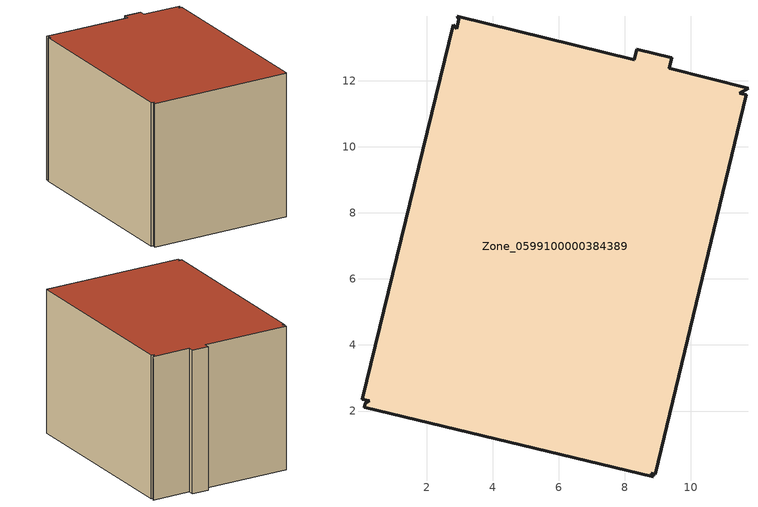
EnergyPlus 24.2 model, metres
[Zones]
Zone_0599100000384389
 floor ground (C_G): 8.37,12.96 9.43,12.7 9.35,12.38 11.73,11.78 11.48,11.62 11.68,11.57 8.92,0.08 8.8,0.11 8.86,0.01 0.11,2.12 0.14,2.23 0.26,2.31 0.05,2.36 2.81,13.69 2.9,13.58 2.97,13.87 2.92,13.95 8.29,12.64 z0
 wall outside (C_F): 9.43,12.7 8.37,12.96 8.29,12.64 2.92,13.95 2.97,13.87 2.9,13.58 2.81,13.69 0.05,2.36 0.26,2.31 0.14,2.23 0.11,2.12 8.86,0.01 8.8,0.11 8.92,0.08 11.68,11.57 11.48,11.62 11.73,11.78 9.35,12.38 9.43,12.7 z0:9.06
 roof outside (C_R): 8.29,12.64 2.92,13.95 2.97,13.87 2.9,13.58 2.81,13.69 0.05,2.36 0.26,2.31 0.14,2.23 0.11,2.12 8.86,0.01 8.8,0.11 8.92,0.08 11.68,11.57 11.48,11.62 11.73,11.78 9.35,12.38 9.43,12.7 8.37,12.96 z9.06
[BUILDING]
Pand.0599100000384389: North Axis=0; Terrain=City; Loads Convergence Tolerance Value=0.04; Temperature Convergence Tolerance Value=0.4; Solar Distribution=FullExterior; Maximum Number of Warmup Days=25; Minimum Number of Warmup Days=1
[Site:Location]
Rotterdam.The.Hague.AP_ZH_NLD Design_Conditions: Latitude=51.96; Longitude=4.45; Time Zone=1; Elevation=-4.5
[SITE:GROUNDTEMPERATURE:BUILDINGSURFACE]
18, 18, 18, 18, 18, 18, 18, 18, 18, 18, 18, 18
[MATERIAL] Thermal Absorptance=0.9; Solar Absorptance=0.7; Visible Absorptance=0.7
Name | Roughness | Thickness | Conductivity | Density | Specific Heat
G.D.1992-2005 | MediumSmooth | 0.15 | 0.06 | 540 | 1210
F.D.1992-2005 | Rough | 0.3 | 0.12 | 1920 | 840
R.D.1992-2005 | MediumRough | 0.2 | 0.08 | 1500 | 1000
[CONSTRUCTION]
C_G: G.D.1992-2005
C_F: F.D.1992-2005
C_R: R.D.1992-2005
[ZONE]
Zone_0599100000384389: Type=1; Multiplier=1; Ceiling Height=Autocalculate; Volume=Autocalculate; Floor Area=autocalculate; Part of Total Floor Area=Yes
[ZONEINFILTRATION:DESIGNFLOWRATE]
Infil_Zone_0599100000384389: Zone or ZoneList or Space or SpaceList=Zone_0599100000384389; Schedule=AlwaysOn; Design Flow Rate Calculation Method=Flow/Area; Flow Rate per Floor Area=0.0021; Constant Term Coefficient=1; Temperature Term Coefficient=0; Velocity Term Coefficient=0; Velocity Squared Term Coefficient=0
[HVACTEMPLATE:ZONE:IDEALLOADSAIRSYSTEM]
Zone_0599100000384389: Maximum Heating Supply Air Temperature=50; Minimum Cooling Supply Air Temperature=13; Maximum Heating Supply Air Humidity Ratio=0.0156; Minimum Cooling Supply Air Humidity Ratio=0.0077; Heating Limit=NoLimit; Cooling Limit=NoLimit; Dehumidification Control Type=ConstantSensibleHeatRatio; Cooling Sensible Heat Ratio=0.7; Dehumidification Setpoint=60; Humidification Control Type=None; Humidification Setpoint=30; Outdoor Air Method=None; Outdoor Air Flow Rate per Person=0.00944; Outdoor Air Flow Rate per Zone Floor Area=0; Outdoor Air Flow Rate per Zone=0; Demand Controlled Ventilation Type=None; Outdoor Air Economizer Type=NoEconomizer; Heat Recovery Type=None; Sensible Heat Recovery Effectiveness=0.7; Latent Heat Recovery Effectiveness=0.65
[ZONECONTROL:THERMOSTAT]
ThermostatControl_Zone_0599100000384389: Zone or ZoneList=Zone_0599100000384389; Control Type Schedule=DualSetpointControlType; Control 1=Thermostat_Zone_0599100000384389; Temperature Difference Between Cutout And Setpoint=0
[THERMOSTATSETPOINT:DUALSETPOINT]
Thermostat_Zone_0599100000384389: Heating Setpoint Temperature Schedule=HeatingSetpoint_Zone_0599100000384389; Cooling Setpoint Temperature Schedule=CoolingSetpoint_Zone_0599100000384389
[SCHEDULE:COMPACT]
HeatingSetpoint_Zone_0599100000384389: Through: 12/31, For: AllDays, Until: 24:00, 21
CoolingSetpoint_Zone_0599100000384389: Through: 12/31, For: AllDays, Until: 24:00, 24
DualSetpointControlType: Through: 12/31, For: AllDays, Until: 24:00, 4
AlwaysOn: Through: 12/31, For: AllDays, Until: 24:00, 1
